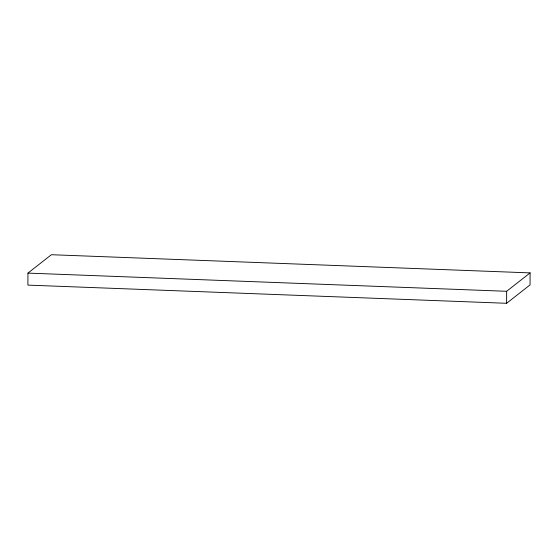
<?xml version="1.0" encoding="UTF-8"?>
<svg xmlns="http://www.w3.org/2000/svg" width="558" height="558" viewBox="0 0 558 558"><rect width="100%" height="100%" fill="white"/><g stroke="black" fill="none" stroke-linecap="round" stroke-linejoin="round"><path stroke-width="0.84" d="M27.942 273.106L27.9 285.11L506.608 303.287L530.058 284.894L530.1 272.89L51.392 254.713L27.942 273.106L506.65 291.29L530.1 272.89M506.608 303.287L506.65 291.29"/></g></svg>
